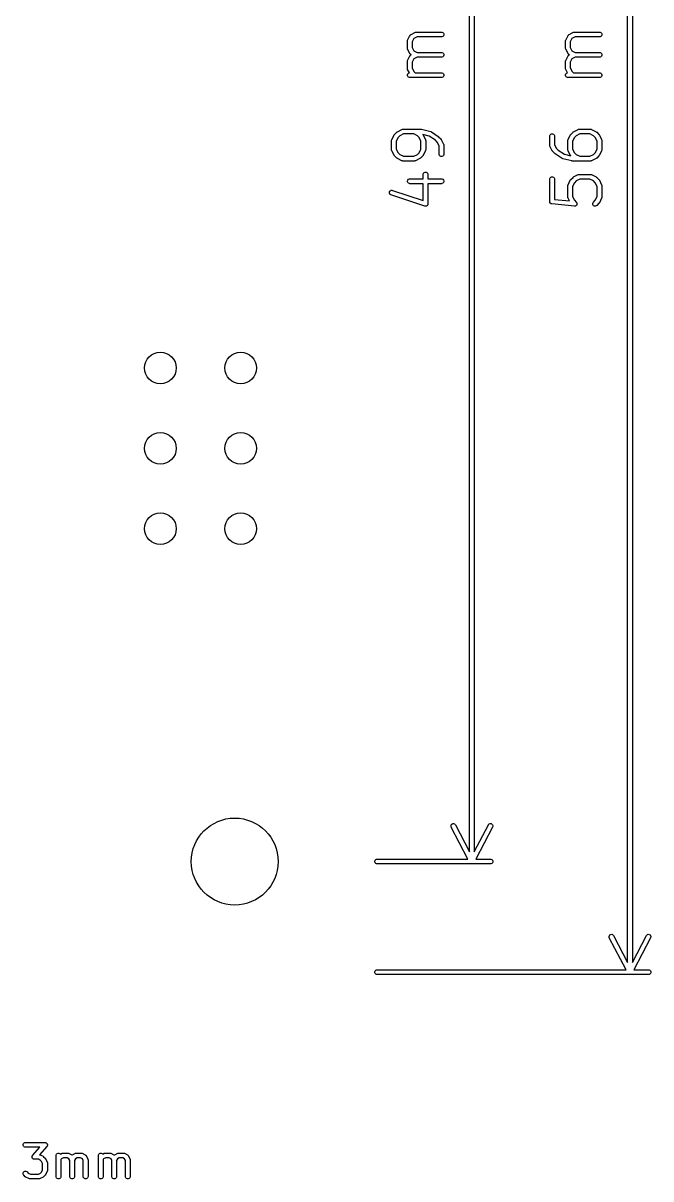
# Model space of a CAD drawing. Header units: inches. Extents: x 1.65 to 4.85, y -4.53 to -1.63.
# Drawn here: x 4.067 to 4.849, y -4.529 to -3.091 of the extents above; entities that cross this region are included whole.
import ezdxf

# ---------------------------------------------------------------- set-up
doc = ezdxf.new("R2010")
doc.units = ezdxf.units.IN
doc.header["$MEASUREMENT"] = 0
doc.layers.add('BLACK', color=250, linetype='CONTINUOUS')

msp = doc.modelspace()

# ---------------------------------------------------------------- linework, layer by layer
at = {"layer": 'BLACK', "linetype": 'CONTINUOUS'}
for p, q in [((4.8199, -4.2596), (4.8199, -2.079)), ((4.8258, -2.079), (4.8258, -4.2596)), ((4.623, -4.1218), (4.623, -2.2168)), ((4.6289, -2.2168), (4.6289, -4.1218)), ((4.546, -3.1117), (4.5488, -3.1061)), ((4.5488, -3.1061), (4.5489, -3.106)), ((4.5489, -3.106), (4.549, -3.1059)), ((4.5489, -3.106), (4.5489, -3.106)), ((4.549, -3.1059), (4.5491, -3.1056)), ((4.5491, -3.1056), (4.5494, -3.1054)), ((4.5494, -3.1054), (4.5497, -3.1051)), ((4.5497, -3.1051), (4.55, -3.1049)), ((4.55, -3.1049), (4.5501, -3.1048)), ((4.55, -3.1049), (4.55, -3.1049)), ((4.5501, -3.1048), (4.5502, -3.1048)), ((4.5502, -3.1048), (4.5558, -3.102)), ((4.5558, -3.102), (4.5563, -3.1018)), ((4.5563, -3.1018), (4.5564, -3.1018)), ((4.5564, -3.1018), (4.5565, -3.1017)), ((4.5565, -3.1017), (4.5571, -3.1017)), ((4.5571, -3.1017), (4.588, -3.1017)), ((4.588, -3.1017), (4.5886, -3.1017)), ((4.5886, -3.1017), (4.5897, -3.1022)), ((4.5897, -3.1022), (4.5905, -3.103)), ((4.5905, -3.1063), (4.5897, -3.1071)), ((4.5905, -3.103), (4.5909, -3.104)), ((4.5909, -3.1052), (4.5905, -3.1063)), ((4.5909, -3.104), (4.5909, -3.1052)), ((4.7429, -3.1117), (4.7457, -3.1061)), ((4.7457, -3.1061), (4.7457, -3.106)), ((4.7457, -3.106), (4.7458, -3.106)), ((4.7458, -3.1059), (4.746, -3.1056)), ((4.7458, -3.106), (4.7458, -3.1059)), ((4.746, -3.1056), (4.7463, -3.1054)), ((4.7463, -3.1054), (4.7465, -3.1051)), ((4.7465, -3.1051), (4.7468, -3.1049)), ((4.7468, -3.1049), (4.7469, -3.1049)), ((4.7469, -3.1049), (4.7469, -3.1048)), ((4.7469, -3.1048), (4.747, -3.1048)), ((4.747, -3.1048), (4.7526, -3.102)), ((4.7526, -3.102), (4.7532, -3.1018)), ((4.7532, -3.1018), (4.7533, -3.1018)), ((4.7533, -3.1018), (4.7534, -3.1017)), ((4.7534, -3.1017), (4.754, -3.1017)), ((4.754, -3.1017), (4.7849, -3.1017)), ((4.7849, -3.1017), (4.7855, -3.1017)), ((4.7855, -3.1017), (4.7865, -3.1022)), ((4.7865, -3.1022), (4.7873, -3.103)), ((4.7873, -3.1063), (4.7865, -3.1071)), ((4.7873, -3.103), (4.7878, -3.104)), ((4.7878, -3.1052), (4.7873, -3.1063)), ((4.7878, -3.104), (4.7878, -3.1052)), ((4.5457, -3.113), (4.5458, -3.1125)), ((4.5457, -3.1215), (4.5457, -3.113)), ((4.5458, -3.1123), (4.546, -3.1117)), ((4.5458, -3.1124), (4.5458, -3.1123)), ((4.5458, -3.1125), (4.5458, -3.1124)), ((4.5537, -3.1096), (4.5516, -3.1137)), ((4.5516, -3.1137), (4.5516, -3.1208)), ((4.5516, -3.1208), (4.5537, -3.1249)), ((4.5578, -3.1076), (4.5537, -3.1096)), ((4.588, -3.1076), (4.5578, -3.1076)), ((4.5886, -3.1075), (4.588, -3.1076)), ((4.5897, -3.1071), (4.5886, -3.1075)), ((4.7426, -3.1125), (4.7427, -3.1124)), ((4.7426, -3.113), (4.7426, -3.1125)), ((4.7426, -3.1215), (4.7426, -3.113)), ((4.7427, -3.1123), (4.7429, -3.1117)), ((4.7427, -3.1124), (4.7427, -3.1123)), ((4.7505, -3.1096), (4.7485, -3.1137)), ((4.7485, -3.1137), (4.7485, -3.1208)), ((4.7485, -3.1208), (4.7505, -3.1249)), ((4.7547, -3.1076), (4.7505, -3.1096)), ((4.7849, -3.1076), (4.7547, -3.1076)), ((4.7855, -3.1075), (4.7849, -3.1076)), ((4.7865, -3.1071), (4.7855, -3.1075)), ((4.5458, -3.1221), (4.5457, -3.1215)), ((4.5458, -3.1222), (4.5458, -3.1221)), ((4.5458, -3.1223), (4.5458, -3.1222)), ((4.546, -3.1228), (4.5458, -3.1223)), ((4.5488, -3.1284), (4.546, -3.1228)), ((4.546, -3.137), (4.5488, -3.1314)), ((4.5489, -3.1285), (4.5488, -3.1284)), ((4.5488, -3.1314), (4.5489, -3.1313)), ((4.5489, -3.1286), (4.5489, -3.1285)), ((4.549, -3.1286), (4.5489, -3.1286)), ((4.5489, -3.1313), (4.549, -3.1312)), ((4.5489, -3.1313), (4.5489, -3.1313)), ((4.5491, -3.1289), (4.549, -3.1286)), ((4.549, -3.1312), (4.5491, -3.1309)), ((4.5494, -3.1292), (4.5491, -3.1289)), ((4.5491, -3.1309), (4.5494, -3.1307)), ((4.5497, -3.1294), (4.5494, -3.1292)), ((4.5494, -3.1307), (4.5497, -3.1304)), ((4.55, -3.1296), (4.5497, -3.1294)), ((4.5497, -3.1304), (4.55, -3.1302)), ((4.55, -3.1297), (4.55, -3.1296)), ((4.5501, -3.1297), (4.55, -3.1297)), ((4.55, -3.1302), (4.55, -3.1302)), ((4.55, -3.1302), (4.5501, -3.1302)), ((4.5502, -3.1298), (4.5501, -3.1297)), ((4.5501, -3.1302), (4.5502, -3.1301)), ((4.5505, -3.1299), (4.5502, -3.1298)), ((4.5502, -3.1301), (4.5505, -3.1299)), ((4.5537, -3.1349), (4.5516, -3.1391)), ((4.5537, -3.1249), (4.5578, -3.127)), ((4.5578, -3.1329), (4.5537, -3.1349)), ((4.5578, -3.127), (4.588, -3.127)), ((4.588, -3.1329), (4.5578, -3.1329)), ((4.588, -3.127), (4.5886, -3.127)), ((4.5886, -3.1328), (4.588, -3.1329)), ((4.5886, -3.127), (4.5897, -3.1275)), ((4.5897, -3.1324), (4.5886, -3.1328)), ((4.5897, -3.1275), (4.5905, -3.1283)), ((4.5905, -3.1316), (4.5897, -3.1324)), ((4.5905, -3.1283), (4.5909, -3.1293)), ((4.5909, -3.1305), (4.5905, -3.1316)), ((4.5909, -3.1293), (4.5909, -3.1305)), ((4.7426, -3.1221), (4.7426, -3.1215)), ((4.7427, -3.1222), (4.7426, -3.1221)), ((4.7427, -3.1223), (4.7427, -3.1222)), ((4.7429, -3.1228), (4.7427, -3.1223)), ((4.7457, -3.1284), (4.7429, -3.1228)), ((4.7429, -3.137), (4.7457, -3.1314)), ((4.7457, -3.1285), (4.7457, -3.1284)), ((4.7458, -3.1286), (4.7457, -3.1285)), ((4.7457, -3.1314), (4.7457, -3.1313)), ((4.7457, -3.1313), (4.7458, -3.1313)), ((4.746, -3.1289), (4.7458, -3.1286)), ((4.7458, -3.1286), (4.7458, -3.1286)), ((4.7458, -3.1312), (4.746, -3.1309)), ((4.7458, -3.1313), (4.7458, -3.1312)), ((4.7463, -3.1292), (4.746, -3.1289)), ((4.746, -3.1309), (4.7463, -3.1307)), ((4.7465, -3.1294), (4.7463, -3.1292)), ((4.7463, -3.1307), (4.7465, -3.1304)), ((4.7468, -3.1296), (4.7465, -3.1294)), ((4.7465, -3.1304), (4.7468, -3.1302)), ((4.7469, -3.1297), (4.7468, -3.1296)), ((4.7468, -3.1302), (4.7469, -3.1302)), ((4.747, -3.1298), (4.7469, -3.1297)), ((4.7469, -3.1297), (4.7469, -3.1297)), ((4.7469, -3.1302), (4.747, -3.1301)), ((4.7469, -3.1302), (4.7469, -3.1302)), ((4.7474, -3.1299), (4.747, -3.1298)), ((4.747, -3.1301), (4.7474, -3.1299)), ((4.7505, -3.1349), (4.7485, -3.1391)), ((4.7505, -3.1249), (4.7547, -3.127)), ((4.7547, -3.1329), (4.7505, -3.1349)), ((4.7547, -3.127), (4.7849, -3.127)), ((4.7849, -3.1329), (4.7547, -3.1329)), ((4.7849, -3.127), (4.7855, -3.127)), ((4.7855, -3.1328), (4.7849, -3.1329)), ((4.7855, -3.127), (4.7865, -3.1275)), ((4.7865, -3.1324), (4.7855, -3.1328)), ((4.7865, -3.1275), (4.7873, -3.1283)), ((4.7873, -3.1316), (4.7865, -3.1324)), ((4.7873, -3.1283), (4.7878, -3.1293)), ((4.7878, -3.1305), (4.7873, -3.1316)), ((4.7878, -3.1293), (4.7878, -3.1305)), ((4.5457, -3.1384), (4.5458, -3.1378)), ((4.5457, -3.1468), (4.5457, -3.1384)), ((4.5458, -3.1474), (4.5457, -3.1468)), ((4.5458, -3.1376), (4.546, -3.137)), ((4.5458, -3.1377), (4.5458, -3.1376)), ((4.5458, -3.1378), (4.5458, -3.1377)), ((4.5458, -3.1475), (4.5458, -3.1474)), ((4.5458, -3.1476), (4.5458, -3.1475)), ((4.546, -3.1481), (4.5458, -3.1476)), ((4.5481, -3.1523), (4.546, -3.1481)), ((4.5516, -3.1391), (4.5516, -3.1461)), ((4.5516, -3.1461), (4.5539, -3.1507)), ((4.7426, -3.1378), (4.7427, -3.1377)), ((4.7426, -3.1384), (4.7426, -3.1378)), ((4.7426, -3.1468), (4.7426, -3.1384)), ((4.7426, -3.1474), (4.7426, -3.1468)), ((4.7427, -3.1475), (4.7426, -3.1474)), ((4.7427, -3.1376), (4.7429, -3.137)), ((4.7427, -3.1377), (4.7427, -3.1376)), ((4.7427, -3.1476), (4.7427, -3.1475)), ((4.7429, -3.1481), (4.7427, -3.1476)), ((4.745, -3.1523), (4.7429, -3.1481)), ((4.7485, -3.1391), (4.7485, -3.1461)), ((4.7485, -3.1461), (4.7508, -3.1507)), ((4.5458, -3.1547), (4.5462, -3.1536)), ((4.5458, -3.1558), (4.5458, -3.1547)), ((4.5462, -3.1569), (4.5458, -3.1558)), ((4.5462, -3.1536), (4.547, -3.1528)), ((4.547, -3.1577), (4.5462, -3.1569)), ((4.547, -3.1528), (4.5481, -3.1523)), ((4.5481, -3.1581), (4.547, -3.1577)), ((4.5481, -3.1523), (4.5481, -3.1523)), ((4.5487, -3.1582), (4.5481, -3.1581)), ((4.588, -3.1582), (4.5487, -3.1582)), ((4.5539, -3.1507), (4.5555, -3.1523)), ((4.5555, -3.1523), (4.588, -3.1523)), ((4.588, -3.1523), (4.5886, -3.1523)), ((4.5886, -3.1581), (4.588, -3.1582)), ((4.5886, -3.1523), (4.5897, -3.1528)), ((4.5897, -3.1577), (4.5886, -3.1581)), ((4.5897, -3.1528), (4.5905, -3.1536)), ((4.5905, -3.1569), (4.5897, -3.1577)), ((4.5905, -3.1536), (4.5909, -3.1547)), ((4.5909, -3.1558), (4.5905, -3.1569)), ((4.5909, -3.1547), (4.5909, -3.1558)), ((4.7426, -3.1547), (4.7431, -3.1536)), ((4.7426, -3.1558), (4.7426, -3.1547)), ((4.7431, -3.1569), (4.7426, -3.1558)), ((4.7431, -3.1536), (4.7439, -3.1528)), ((4.7439, -3.1577), (4.7431, -3.1569)), ((4.7439, -3.1528), (4.7449, -3.1523)), ((4.7449, -3.1581), (4.7439, -3.1577)), ((4.7449, -3.1523), (4.745, -3.1523)), ((4.7455, -3.1582), (4.7449, -3.1581)), ((4.7849, -3.1582), (4.7455, -3.1582)), ((4.7508, -3.1507), (4.7524, -3.1523)), ((4.7524, -3.1523), (4.7849, -3.1523)), ((4.7849, -3.1523), (4.7855, -3.1523)), ((4.7855, -3.1581), (4.7849, -3.1582)), ((4.7855, -3.1523), (4.7865, -3.1528)), ((4.7865, -3.1577), (4.7855, -3.1581)), ((4.7865, -3.1528), (4.7873, -3.1536)), ((4.7873, -3.1569), (4.7865, -3.1577)), ((4.7873, -3.1536), (4.7878, -3.1547)), ((4.7878, -3.1558), (4.7873, -3.1569)), ((4.7878, -3.1547), (4.7878, -3.1558)), ((4.5261, -3.236), (4.5263, -3.2355)), ((4.5263, -3.2355), (4.5292, -3.2298)), ((4.5292, -3.2298), (4.5293, -3.2296)), ((4.5293, -3.2295), (4.5294, -3.2294)), ((4.5293, -3.2296), (4.5293, -3.2295)), ((4.5294, -3.2294), (4.5295, -3.2293)), ((4.5295, -3.2293), (4.5297, -3.2291)), ((4.5295, -3.2293), (4.5295, -3.2293)), ((4.5297, -3.2291), (4.5325, -3.2263)), ((4.5342, -3.2329), (4.5319, -3.2375)), ((4.5325, -3.2263), (4.5327, -3.2261)), ((4.5327, -3.2261), (4.5328, -3.226)), ((4.5328, -3.226), (4.5329, -3.226)), ((4.5329, -3.226), (4.533, -3.2259)), ((4.533, -3.2259), (4.5333, -3.2257)), ((4.533, -3.2259), (4.533, -3.2259)), ((4.5333, -3.2257), (4.5389, -3.2229)), ((4.5364, -3.2308), (4.5342, -3.2329)), ((4.5409, -3.2285), (4.5364, -3.2308)), ((4.5389, -3.2229), (4.5395, -3.2227)), ((4.5395, -3.2227), (4.5396, -3.2227)), ((4.5396, -3.2227), (4.5397, -3.2226)), ((4.5397, -3.2226), (4.5402, -3.2226)), ((4.5402, -3.2226), (4.5627, -3.2226)), ((4.5536, -3.2285), (4.5409, -3.2285)), ((4.5582, -3.2308), (4.5536, -3.2285)), ((4.5603, -3.2329), (4.5582, -3.2308)), ((4.5626, -3.2375), (4.5603, -3.2329)), ((4.5627, -3.2226), (4.5628, -3.2226)), ((4.5628, -3.2226), (4.5629, -3.2226)), ((4.5629, -3.2226), (4.5631, -3.2226)), ((4.5631, -3.2226), (4.5633, -3.2226)), ((4.5633, -3.2226), (4.5633, -3.2227)), ((4.5633, -3.2227), (4.5634, -3.2227)), ((4.5634, -3.2227), (4.5747, -3.2255)), ((4.5728, -3.2311), (4.5648, -3.2291)), ((4.5648, -3.2291), (4.565, -3.2293)), ((4.565, -3.2293), (4.5651, -3.2293)), ((4.5651, -3.2293), (4.5651, -3.2294)), ((4.5651, -3.2294), (4.5652, -3.2295)), ((4.5652, -3.2295), (4.5652, -3.2296)), ((4.5652, -3.2296), (4.5654, -3.2298)), ((4.5654, -3.2298), (4.5682, -3.2355)), ((4.5682, -3.2355), (4.5684, -3.236)), ((4.5805, -3.2363), (4.5728, -3.2311)), ((4.5747, -3.2255), (4.575, -3.2256)), ((4.575, -3.2256), (4.5751, -3.2256)), ((4.5751, -3.2256), (4.5752, -3.2257)), ((4.5752, -3.2257), (4.5752, -3.2257)), ((4.5752, -3.2257), (4.5753, -3.2257)), ((4.5753, -3.2257), (4.5756, -3.2259)), ((4.5756, -3.2259), (4.5841, -3.2315)), ((4.5841, -3.2315), (4.5841, -3.2315)), ((4.5841, -3.2315), (4.5841, -3.2315)), ((4.5841, -3.2315), (4.5843, -3.2317)), ((4.5843, -3.2317), (4.5845, -3.2319)), ((4.5845, -3.2319), (4.5845, -3.2319)), ((4.5845, -3.2319), (4.5845, -3.2319)), ((4.5845, -3.2319), (4.5873, -3.2347)), ((4.5873, -3.2347), (4.5875, -3.2349)), ((4.5875, -3.2349), (4.5876, -3.235)), ((4.5876, -3.235), (4.5876, -3.2351)), ((4.5876, -3.2351), (4.5877, -3.2351)), ((4.5877, -3.2351), (4.5877, -3.2352)), ((4.5877, -3.2352), (4.5879, -3.2355)), ((4.5879, -3.2355), (4.5907, -3.2411)), ((4.7229, -3.2306), (4.7234, -3.2295)), ((4.7229, -3.2312), (4.7229, -3.2306)), ((4.7229, -3.2424), (4.7229, -3.2312)), ((4.7234, -3.2295), (4.7242, -3.2287)), ((4.7242, -3.2287), (4.7253, -3.2283)), ((4.7253, -3.2283), (4.7264, -3.2283)), ((4.7264, -3.2283), (4.7275, -3.2287)), ((4.7275, -3.2287), (4.7283, -3.2295)), ((4.7283, -3.2295), (4.7287, -3.2306)), ((4.7287, -3.2306), (4.7288, -3.2312)), ((4.7288, -3.2312), (4.7288, -3.2417)), ((4.7455, -3.236), (4.7457, -3.2355)), ((4.7457, -3.2355), (4.7485, -3.2298)), ((4.7485, -3.2298), (4.7487, -3.2296)), ((4.7487, -3.2295), (4.7488, -3.2294)), ((4.7487, -3.2296), (4.7487, -3.2295)), ((4.7488, -3.2294), (4.7488, -3.2293)), ((4.7488, -3.2293), (4.7489, -3.2293)), ((4.7489, -3.2293), (4.7491, -3.2291)), ((4.7491, -3.2291), (4.7519, -3.2263)), ((4.7536, -3.2329), (4.7513, -3.2375)), ((4.7519, -3.2263), (4.7521, -3.2261)), ((4.7521, -3.2261), (4.7521, -3.226)), ((4.7521, -3.226), (4.7522, -3.226)), ((4.7522, -3.226), (4.7523, -3.2259)), ((4.7523, -3.2259), (4.7524, -3.2259)), ((4.7524, -3.2259), (4.7526, -3.2257)), ((4.7526, -3.2257), (4.7583, -3.2229)), ((4.7557, -3.2308), (4.7536, -3.2329)), ((4.7603, -3.2285), (4.7557, -3.2308)), ((4.7583, -3.2229), (4.7588, -3.2227)), ((4.7588, -3.2227), (4.7589, -3.2227)), ((4.7589, -3.2227), (4.759, -3.2226)), ((4.759, -3.2226), (4.7596, -3.2226)), ((4.7596, -3.2226), (4.7736, -3.2226)), ((4.7729, -3.2285), (4.7603, -3.2285)), ((4.7775, -3.2308), (4.7729, -3.2285)), ((4.7736, -3.2226), (4.7742, -3.2226)), ((4.7742, -3.2226), (4.7743, -3.2227)), ((4.7743, -3.2227), (4.7744, -3.2227)), ((4.7744, -3.2227), (4.775, -3.2229)), ((4.775, -3.2229), (4.7806, -3.2257)), ((4.7796, -3.2329), (4.7775, -3.2308)), ((4.7819, -3.2375), (4.7796, -3.2329)), ((4.7806, -3.2257), (4.7808, -3.2259)), ((4.7808, -3.2259), (4.7809, -3.2259)), ((4.7809, -3.2259), (4.781, -3.226)), ((4.781, -3.226), (4.7811, -3.226)), ((4.7811, -3.226), (4.7811, -3.2261)), ((4.7811, -3.2261), (4.7814, -3.2263)), ((4.7814, -3.2263), (4.7842, -3.2291)), ((4.7842, -3.2291), (4.7843, -3.2293)), ((4.7843, -3.2293), (4.7844, -3.2293)), ((4.7844, -3.2293), (4.7845, -3.2294)), ((4.7845, -3.2294), (4.7845, -3.2295)), ((4.7845, -3.2295), (4.7846, -3.2296)), ((4.7846, -3.2296), (4.7847, -3.2298)), ((4.7847, -3.2298), (4.7875, -3.2355)), ((4.7875, -3.2355), (4.7877, -3.236)), ((4.526, -3.2368), (4.5261, -3.2362)), ((4.526, -3.248), (4.526, -3.2368)), ((4.5261, -3.2486), (4.526, -3.248)), ((4.5261, -3.2361), (4.5261, -3.236)), ((4.5261, -3.2362), (4.5261, -3.2361)), ((4.5261, -3.2487), (4.5261, -3.2486)), ((4.5261, -3.2488), (4.5261, -3.2487)), ((4.5263, -3.2494), (4.5261, -3.2488)), ((4.5292, -3.255), (4.5263, -3.2494)), ((4.5319, -3.2375), (4.5319, -3.2473)), ((4.5319, -3.2473), (4.5342, -3.2519)), ((4.5603, -3.2519), (4.5626, -3.2473)), ((4.5626, -3.2473), (4.5626, -3.2375)), ((4.5682, -3.2494), (4.5654, -3.255)), ((4.5684, -3.2488), (4.5682, -3.2494)), ((4.5684, -3.236), (4.5684, -3.2361)), ((4.5684, -3.2361), (4.5684, -3.2362)), ((4.5684, -3.2362), (4.5685, -3.2368)), ((4.5685, -3.248), (4.5684, -3.2486)), ((4.5684, -3.2486), (4.5684, -3.2487)), ((4.5684, -3.2487), (4.5684, -3.2488)), ((4.5685, -3.2368), (4.5685, -3.248)), ((4.5828, -3.2385), (4.5805, -3.2363)), ((4.5851, -3.2431), (4.5828, -3.2385)), ((4.5851, -3.2537), (4.5851, -3.2431)), ((4.5907, -3.2411), (4.5909, -3.2416)), ((4.5909, -3.2416), (4.5909, -3.2417)), ((4.5909, -3.2417), (4.5909, -3.2418)), ((4.5909, -3.2418), (4.591, -3.2424)), ((4.591, -3.2424), (4.591, -3.2537)), ((4.7229, -3.243), (4.7229, -3.2424)), ((4.723, -3.2431), (4.7229, -3.243)), ((4.723, -3.2432), (4.723, -3.2431)), ((4.7232, -3.2437), (4.723, -3.2432)), ((4.726, -3.2494), (4.7232, -3.2437)), ((4.7262, -3.2496), (4.726, -3.2494)), ((4.7262, -3.2497), (4.7262, -3.2496)), ((4.7263, -3.2498), (4.7262, -3.2497)), ((4.7264, -3.2499), (4.7263, -3.2498)), ((4.7263, -3.2498), (4.7263, -3.2498)), ((4.7266, -3.2501), (4.7264, -3.2499)), ((4.7294, -3.2529), (4.7266, -3.2501)), ((4.7288, -3.2417), (4.7311, -3.2463)), ((4.7311, -3.2463), (4.7333, -3.2485)), ((4.7333, -3.2485), (4.7411, -3.2537)), ((4.7454, -3.2362), (4.7455, -3.2361)), ((4.7454, -3.2368), (4.7454, -3.2362)), ((4.7454, -3.248), (4.7454, -3.2368)), ((4.7454, -3.2486), (4.7454, -3.248)), ((4.7455, -3.2487), (4.7454, -3.2486)), ((4.7455, -3.2361), (4.7455, -3.236)), ((4.7455, -3.2488), (4.7455, -3.2487)), ((4.7457, -3.2494), (4.7455, -3.2488)), ((4.7485, -3.255), (4.7457, -3.2494)), ((4.7513, -3.2375), (4.7513, -3.2473)), ((4.7513, -3.2473), (4.7536, -3.2519)), ((4.7796, -3.2519), (4.7819, -3.2473)), ((4.7819, -3.2473), (4.7819, -3.2375)), ((4.7875, -3.2494), (4.7847, -3.255)), ((4.7877, -3.2488), (4.7875, -3.2494)), ((4.7877, -3.236), (4.7877, -3.2361)), ((4.7877, -3.2361), (4.7878, -3.2362)), ((4.7878, -3.2486), (4.7877, -3.2487)), ((4.7877, -3.2487), (4.7877, -3.2488)), ((4.7878, -3.2362), (4.7878, -3.2368)), ((4.7878, -3.2368), (4.7878, -3.248)), ((4.7878, -3.248), (4.7878, -3.2486)), ((4.5293, -3.2552), (4.5292, -3.255)), ((4.5293, -3.2553), (4.5293, -3.2552)), ((4.5294, -3.2554), (4.5293, -3.2553)), ((4.5295, -3.2555), (4.5294, -3.2554)), ((4.5297, -3.2557), (4.5295, -3.2555)), ((4.5295, -3.2555), (4.5295, -3.2555)), ((4.5325, -3.2586), (4.5297, -3.2557)), ((4.5327, -3.2587), (4.5325, -3.2586)), ((4.5328, -3.2588), (4.5327, -3.2587)), ((4.5329, -3.2589), (4.5328, -3.2588)), ((4.533, -3.2589), (4.5329, -3.2589)), ((4.533, -3.259), (4.533, -3.2589)), ((4.5333, -3.2591), (4.533, -3.259)), ((4.5389, -3.2619), (4.5333, -3.2591)), ((4.5342, -3.2519), (4.5364, -3.254)), ((4.5364, -3.254), (4.5409, -3.2563)), ((4.5395, -3.2621), (4.5389, -3.2619)), ((4.5396, -3.2621), (4.5395, -3.2621)), ((4.5397, -3.2622), (4.5396, -3.2621)), ((4.5402, -3.2622), (4.5397, -3.2622)), ((4.5543, -3.2622), (4.5402, -3.2622)), ((4.5409, -3.2563), (4.5536, -3.2563)), ((4.5536, -3.2563), (4.5582, -3.254)), ((4.5549, -3.2622), (4.5543, -3.2622)), ((4.555, -3.2621), (4.5549, -3.2622)), ((4.5551, -3.2621), (4.555, -3.2621)), ((4.5556, -3.2619), (4.5551, -3.2621)), ((4.5612, -3.2591), (4.5556, -3.2619)), ((4.5582, -3.254), (4.5603, -3.2519)), ((4.5615, -3.259), (4.5612, -3.2591)), ((4.5616, -3.2589), (4.5615, -3.259)), ((4.5617, -3.2588), (4.5616, -3.2589)), ((4.5616, -3.2589), (4.5616, -3.2589)), ((4.5618, -3.2587), (4.5617, -3.2588)), ((4.562, -3.2586), (4.5618, -3.2587)), ((4.5648, -3.2557), (4.562, -3.2586)), ((4.565, -3.2555), (4.5648, -3.2557)), ((4.5651, -3.2555), (4.565, -3.2555)), ((4.5652, -3.2553), (4.5651, -3.2554)), ((4.5651, -3.2554), (4.5651, -3.2555)), ((4.5654, -3.255), (4.5652, -3.2552)), ((4.5652, -3.2552), (4.5652, -3.2553)), ((4.5851, -3.2542), (4.5851, -3.2537)), ((4.5856, -3.2553), (4.5851, -3.2542)), ((4.5864, -3.2561), (4.5856, -3.2553)), ((4.5875, -3.2566), (4.5864, -3.2561)), ((4.5886, -3.2566), (4.5875, -3.2566)), ((4.5897, -3.2561), (4.5886, -3.2566)), ((4.5905, -3.2553), (4.5897, -3.2561)), ((4.5909, -3.2542), (4.5905, -3.2553)), ((4.591, -3.2537), (4.5909, -3.2542)), ((4.7296, -3.2531), (4.7294, -3.2529)), ((4.7294, -3.2529), (4.7294, -3.2529)), ((4.7294, -3.2529), (4.7294, -3.2529)), ((4.7298, -3.2533), (4.7296, -3.2531)), ((4.7383, -3.2589), (4.7298, -3.2533)), ((4.7298, -3.2533), (4.7298, -3.2533)), ((4.7298, -3.2533), (4.7298, -3.2533)), ((4.7386, -3.2591), (4.7383, -3.2589)), ((4.7387, -3.2592), (4.7386, -3.2591)), ((4.7386, -3.2591), (4.7386, -3.2591)), ((4.7388, -3.2592), (4.7387, -3.2592)), ((4.7392, -3.2593), (4.7388, -3.2592)), ((4.7388, -3.2592), (4.7388, -3.2592)), ((4.7504, -3.2621), (4.7392, -3.2593)), ((4.7411, -3.2537), (4.749, -3.2557)), ((4.7487, -3.2552), (4.7485, -3.255)), ((4.7487, -3.2553), (4.7487, -3.2552)), ((4.7488, -3.2554), (4.7487, -3.2553)), ((4.7488, -3.2555), (4.7488, -3.2554)), ((4.7489, -3.2555), (4.7488, -3.2555)), ((4.749, -3.2557), (4.7489, -3.2555)), ((4.7505, -3.2622), (4.7504, -3.2621)), ((4.7506, -3.2622), (4.7505, -3.2622)), ((4.7508, -3.2622), (4.7506, -3.2622)), ((4.751, -3.2622), (4.7508, -3.2622)), ((4.7511, -3.2622), (4.751, -3.2622)), ((4.751, -3.2622), (4.751, -3.2622)), ((4.7736, -3.2622), (4.7511, -3.2622)), ((4.7536, -3.2519), (4.7557, -3.254)), ((4.7557, -3.254), (4.7603, -3.2563)), ((4.7603, -3.2563), (4.7729, -3.2563)), ((4.7729, -3.2563), (4.7775, -3.254)), ((4.7742, -3.2622), (4.7736, -3.2622)), ((4.7743, -3.2621), (4.7742, -3.2622)), ((4.7744, -3.2621), (4.7743, -3.2621)), ((4.775, -3.2619), (4.7744, -3.2621)), ((4.7806, -3.2591), (4.775, -3.2619)), ((4.7775, -3.254), (4.7796, -3.2519)), ((4.7808, -3.259), (4.7806, -3.2591)), ((4.7809, -3.2589), (4.7808, -3.259)), ((4.781, -3.2589), (4.7809, -3.2589)), ((4.7811, -3.2588), (4.781, -3.2589)), ((4.7814, -3.2586), (4.7811, -3.2587)), ((4.7811, -3.2587), (4.7811, -3.2588)), ((4.7842, -3.2557), (4.7814, -3.2586)), ((4.7843, -3.2555), (4.7842, -3.2557)), ((4.7844, -3.2555), (4.7843, -3.2555)), ((4.7845, -3.2554), (4.7844, -3.2555)), ((4.7846, -3.2552), (4.7845, -3.2553)), ((4.7845, -3.2553), (4.7845, -3.2554)), ((4.7847, -3.255), (4.7846, -3.2552)), ((4.5654, -3.279), (4.5655, -3.2784)), ((4.5654, -3.2844), (4.5654, -3.279)), ((4.5655, -3.2784), (4.5659, -3.2773)), ((4.5659, -3.2773), (4.5667, -3.2765)), ((4.5667, -3.2765), (4.5678, -3.2761)), ((4.5678, -3.2761), (4.5689, -3.2761)), ((4.5689, -3.2761), (4.57, -3.2765)), ((4.57, -3.2765), (4.5708, -3.2773)), ((4.5708, -3.2773), (4.5712, -3.2784)), ((4.5712, -3.2784), (4.5713, -3.279)), ((4.5713, -3.279), (4.5713, -3.2844)), ((4.7583, -3.2791), (4.7588, -3.2789)), ((4.7588, -3.2789), (4.7589, -3.2789)), ((4.7589, -3.2789), (4.759, -3.2789)), ((4.759, -3.2789), (4.7596, -3.2788)), ((4.7596, -3.2788), (4.7736, -3.2788)), ((4.7736, -3.2788), (4.7742, -3.2789)), ((4.7742, -3.2789), (4.7743, -3.2789)), ((4.7743, -3.2789), (4.7744, -3.2789)), ((4.7744, -3.2789), (4.775, -3.2791)), ((4.5458, -3.2868), (4.5462, -3.2858)), ((4.5458, -3.288), (4.5458, -3.2868)), ((4.5462, -3.289), (4.5458, -3.288)), ((4.5462, -3.2858), (4.547, -3.2849)), ((4.547, -3.2899), (4.5462, -3.289)), ((4.547, -3.2849), (4.5481, -3.2845)), ((4.5481, -3.2903), (4.547, -3.2899)), ((4.5481, -3.2845), (4.5487, -3.2844)), ((4.5487, -3.2904), (4.5481, -3.2903)), ((4.5487, -3.2844), (4.5654, -3.2844)), ((4.5654, -3.2904), (4.5487, -3.2904)), ((4.5654, -3.3114), (4.5654, -3.2904)), ((4.5713, -3.2844), (4.588, -3.2844)), ((4.588, -3.2904), (4.5713, -3.2904)), ((4.5713, -3.2904), (4.5713, -3.3155)), ((4.588, -3.2844), (4.5886, -3.2845)), ((4.5886, -3.2903), (4.588, -3.2904)), ((4.5886, -3.2845), (4.5897, -3.2849)), ((4.5897, -3.2899), (4.5886, -3.2903)), ((4.5897, -3.2849), (4.5905, -3.2858)), ((4.5905, -3.289), (4.5897, -3.2899)), ((4.5905, -3.2858), (4.5909, -3.2868)), ((4.5909, -3.288), (4.5905, -3.289)), ((4.5909, -3.2868), (4.5909, -3.288)), ((4.7229, -3.284), (4.7234, -3.2829)), ((4.7229, -3.2846), (4.7229, -3.284)), ((4.7229, -3.3127), (4.7229, -3.2846)), ((4.7234, -3.2829), (4.7242, -3.2821)), ((4.7242, -3.2821), (4.7253, -3.2817)), ((4.7253, -3.2817), (4.7264, -3.2817)), ((4.7264, -3.2817), (4.7275, -3.2821)), ((4.7275, -3.2821), (4.7283, -3.2829)), ((4.7283, -3.2829), (4.7287, -3.284)), ((4.7287, -3.284), (4.7288, -3.2846)), ((4.7288, -3.2846), (4.7288, -3.31)), ((4.7454, -3.293), (4.7454, -3.2924)), ((4.7454, -3.2924), (4.7455, -3.2924)), ((4.7454, -3.3071), (4.7454, -3.293)), ((4.7455, -3.2922), (4.7457, -3.2917)), ((4.7455, -3.2924), (4.7455, -3.2922)), ((4.7457, -3.2917), (4.7485, -3.2861)), ((4.7485, -3.2861), (4.7487, -3.2858)), ((4.7487, -3.2858), (4.7488, -3.2857)), ((4.7487, -3.2858), (4.7487, -3.2858)), ((4.7488, -3.2856), (4.7489, -3.2855)), ((4.7488, -3.2857), (4.7488, -3.2856)), ((4.7489, -3.2855), (4.7491, -3.2853)), ((4.7491, -3.2853), (4.7519, -3.2825)), ((4.7536, -3.2892), (4.7513, -3.2937)), ((4.7519, -3.2825), (4.7521, -3.2823)), ((4.7521, -3.2823), (4.7522, -3.2822)), ((4.7521, -3.2823), (4.7521, -3.2823)), ((4.7522, -3.2822), (4.7523, -3.2821)), ((4.7523, -3.2821), (4.7524, -3.2821)), ((4.7524, -3.2821), (4.7526, -3.2819)), ((4.7526, -3.2819), (4.7583, -3.2791)), ((4.7557, -3.287), (4.7536, -3.2892)), ((4.7603, -3.2847), (4.7557, -3.287)), ((4.7729, -3.2847), (4.7603, -3.2847)), ((4.7775, -3.287), (4.7729, -3.2847)), ((4.775, -3.2791), (4.7806, -3.2819)), ((4.7796, -3.2892), (4.7775, -3.287)), ((4.7819, -3.2937), (4.7796, -3.2892)), ((4.7806, -3.2819), (4.7808, -3.2821)), ((4.7808, -3.2821), (4.7809, -3.2821)), ((4.7809, -3.2821), (4.781, -3.2822)), ((4.781, -3.2822), (4.7811, -3.2823)), ((4.7811, -3.2823), (4.7811, -3.2823)), ((4.7811, -3.2823), (4.7814, -3.2825)), ((4.7814, -3.2825), (4.7842, -3.2853)), ((4.7842, -3.2853), (4.7843, -3.2855)), ((4.7843, -3.2855), (4.7844, -3.2856)), ((4.7844, -3.2856), (4.7845, -3.2857)), ((4.7845, -3.2857), (4.7845, -3.2858)), ((4.7845, -3.2858), (4.7846, -3.2858)), ((4.7846, -3.2858), (4.7847, -3.2861)), ((4.7847, -3.2861), (4.7875, -3.2917)), ((4.7875, -3.2917), (4.7877, -3.2922)), ((4.7877, -3.2922), (4.7877, -3.2924)), ((4.7877, -3.2924), (4.7878, -3.2924)), ((4.7878, -3.2924), (4.7878, -3.293)), ((4.7878, -3.293), (4.7878, -3.3071)), ((4.5232, -3.3011), (4.5236, -3.3)), ((4.5233, -3.3022), (4.5232, -3.3011)), ((4.5238, -3.3033), (4.5233, -3.3022)), ((4.5236, -3.3), (4.5244, -3.2991)), ((4.5247, -3.304), (4.5238, -3.3033)), ((4.5244, -3.2991), (4.5254, -3.2986)), ((4.5252, -3.3043), (4.5247, -3.304)), ((4.5674, -3.3183), (4.5252, -3.3043)), ((4.5254, -3.2986), (4.5265, -3.2985)), ((4.5265, -3.2985), (4.5271, -3.2987)), ((4.5271, -3.2987), (4.5654, -3.3114)), ((4.7454, -3.3077), (4.7454, -3.3071)), ((4.7455, -3.3078), (4.7454, -3.3077)), ((4.7455, -3.3079), (4.7455, -3.3078)), ((4.7513, -3.2937), (4.7513, -3.3064)), ((4.7513, -3.3064), (4.7536, -3.311)), ((4.7796, -3.311), (4.7819, -3.3064)), ((4.7819, -3.3064), (4.7819, -3.2937)), ((4.7878, -3.3077), (4.7877, -3.3078)), ((4.7877, -3.3078), (4.7877, -3.3079)), ((4.7878, -3.3071), (4.7878, -3.3077)), ((4.5677, -3.3184), (4.5674, -3.3183)), ((4.5678, -3.3184), (4.5677, -3.3184)), ((4.568, -3.3185), (4.5678, -3.3184)), ((4.5678, -3.3184), (4.5678, -3.3184)), ((4.5685, -3.3184), (4.568, -3.3185)), ((4.5689, -3.3184), (4.5685, -3.3184)), ((4.569, -3.3184), (4.5689, -3.3184)), ((4.5691, -3.3184), (4.569, -3.3184)), ((4.5696, -3.3182), (4.5691, -3.3184)), ((4.57, -3.318), (4.5696, -3.3182)), ((4.5701, -3.3179), (4.57, -3.318)), ((4.5702, -3.3179), (4.5701, -3.3179)), ((4.5705, -3.3175), (4.5702, -3.3179)), ((4.5708, -3.3172), (4.5705, -3.3175)), ((4.5709, -3.317), (4.5708, -3.3171)), ((4.5708, -3.3171), (4.5708, -3.3172)), ((4.5711, -3.3165), (4.5709, -3.317)), ((4.5712, -3.3161), (4.5711, -3.3165)), ((4.5713, -3.3159), (4.5712, -3.3161)), ((4.5713, -3.3155), (4.5713, -3.3158)), ((4.5713, -3.3158), (4.5713, -3.3159)), ((4.5713, -3.3159), (4.5713, -3.3159)), ((4.7229, -3.3129), (4.7229, -3.3127)), ((4.7229, -3.313), (4.7229, -3.3129)), ((4.7229, -3.3131), (4.7229, -3.313)), ((4.7229, -3.3133), (4.7229, -3.3131)), ((4.7231, -3.3137), (4.7229, -3.3133)), ((4.7232, -3.3141), (4.7231, -3.3137)), ((4.7233, -3.3142), (4.7232, -3.3141)), ((4.7234, -3.3144), (4.7233, -3.3142)), ((4.7237, -3.3147), (4.7234, -3.3144)), ((4.724, -3.315), (4.7237, -3.3147)), ((4.7241, -3.3151), (4.724, -3.315)), ((4.7242, -3.3152), (4.7241, -3.3151)), ((4.7246, -3.3153), (4.7242, -3.3152)), ((4.725, -3.3155), (4.7246, -3.3153)), ((4.7252, -3.3156), (4.725, -3.3155)), ((4.7253, -3.3156), (4.7252, -3.3156)), ((4.7255, -3.3156), (4.7253, -3.3156)), ((4.7253, -3.3156), (4.7253, -3.3156)), ((4.7537, -3.3185), (4.7255, -3.3156)), ((4.7288, -3.31), (4.7474, -3.3119)), ((4.7457, -3.3084), (4.7455, -3.3079)), ((4.7474, -3.3119), (4.7457, -3.3084)), ((4.7536, -3.311), (4.756, -3.3134)), ((4.7542, -3.3185), (4.7537, -3.3185)), ((4.7544, -3.3184), (4.7542, -3.3185)), ((4.7545, -3.3184), (4.7544, -3.3184)), ((4.7549, -3.3183), (4.7545, -3.3184)), ((4.7553, -3.3181), (4.7549, -3.3183)), ((4.7555, -3.318), (4.7553, -3.3181)), ((4.7556, -3.318), (4.7555, -3.318)), ((4.7559, -3.3177), (4.7556, -3.318)), ((4.7562, -3.3174), (4.7559, -3.3177)), ((4.756, -3.3134), (4.7564, -3.3139)), ((4.7563, -3.3173), (4.7562, -3.3174)), ((4.7564, -3.3172), (4.7563, -3.3173)), ((4.7564, -3.3139), (4.7565, -3.314)), ((4.7566, -3.3168), (4.7564, -3.3172)), ((4.7565, -3.314), (4.7566, -3.3141)), ((4.7566, -3.3141), (4.7567, -3.3145)), ((4.7568, -3.3164), (4.7566, -3.3168)), ((4.7567, -3.3145), (4.7568, -3.3149)), ((4.7568, -3.3149), (4.7568, -3.3151)), ((4.7568, -3.3151), (4.7569, -3.3152)), ((4.7569, -3.3152), (4.7568, -3.3157)), ((4.7568, -3.3157), (4.7568, -3.3161)), ((4.7568, -3.3161), (4.7568, -3.3162)), ((4.7568, -3.3162), (4.7568, -3.3164)), ((4.7764, -3.3149), (4.7768, -3.3139)), ((4.7764, -3.3161), (4.7764, -3.3149)), ((4.7768, -3.3172), (4.7764, -3.3161)), ((4.7768, -3.3139), (4.7772, -3.3134)), ((4.7776, -3.318), (4.7768, -3.3172)), ((4.7772, -3.3134), (4.7796, -3.311)), ((4.7787, -3.3184), (4.7776, -3.318)), ((4.7798, -3.3184), (4.7787, -3.3184)), ((4.7809, -3.318), (4.7798, -3.3184)), ((4.7814, -3.3176), (4.7809, -3.318)), ((4.7842, -3.3148), (4.7814, -3.3176)), ((4.7843, -3.3146), (4.7842, -3.3148)), ((4.7844, -3.3145), (4.7843, -3.3146)), ((4.7845, -3.3144), (4.7844, -3.3145)), ((4.7846, -3.3143), (4.7845, -3.3144)), ((4.7845, -3.3144), (4.7845, -3.3144)), ((4.7847, -3.314), (4.7846, -3.3143)), ((4.7875, -3.3084), (4.7847, -3.314)), ((4.7877, -3.3079), (4.7875, -3.3084)), ((4.6, -4.0892), (4.6003, -4.0881)), ((4.6001, -4.0903), (4.6, -4.0892)), ((4.6003, -4.0909), (4.6001, -4.0903)), ((4.6003, -4.0881), (4.601, -4.0872)), ((4.6211, -4.1309), (4.6003, -4.0909)), ((4.601, -4.0872), (4.6021, -4.0867)), ((4.6021, -4.0867), (4.6032, -4.0866)), ((4.6032, -4.0866), (4.6043, -4.0869)), ((4.6043, -4.0869), (4.6052, -4.0877)), ((4.6052, -4.0877), (4.6055, -4.0881)), ((4.6055, -4.0881), (4.623, -4.1218)), ((4.6289, -4.1218), (4.6465, -4.0881)), ((4.6517, -4.0909), (4.6309, -4.1309)), ((4.6465, -4.0881), (4.6468, -4.0877)), ((4.6468, -4.0877), (4.6477, -4.0869)), ((4.6477, -4.0869), (4.6488, -4.0866)), ((4.6488, -4.0866), (4.6499, -4.0867)), ((4.6499, -4.0867), (4.6509, -4.0872)), ((4.6509, -4.0872), (4.6517, -4.0881)), ((4.6517, -4.0881), (4.652, -4.0892)), ((4.6519, -4.0903), (4.6517, -4.0909)), ((4.652, -4.0892), (4.6519, -4.0903)), ((4.505, -4.1333), (4.5054, -4.1322)), ((4.505, -4.1344), (4.505, -4.1333)), ((4.5054, -4.1355), (4.505, -4.1344)), ((4.5054, -4.1322), (4.5062, -4.1314)), ((4.5062, -4.1363), (4.5054, -4.1355)), ((4.5062, -4.1314), (4.5073, -4.131)), ((4.5073, -4.1368), (4.5062, -4.1363)), ((4.5073, -4.131), (4.5079, -4.1309)), ((4.5079, -4.1368), (4.5073, -4.1368)), ((4.5079, -4.1309), (4.6211, -4.1309)), ((4.6491, -4.1368), (4.5079, -4.1368)), ((4.6309, -4.1309), (4.6491, -4.1309)), ((4.6491, -4.1309), (4.6496, -4.131)), ((4.6496, -4.1368), (4.6491, -4.1368)), ((4.6496, -4.131), (4.6507, -4.1314)), ((4.6507, -4.1363), (4.6496, -4.1368)), ((4.6507, -4.1314), (4.6515, -4.1322)), ((4.6515, -4.1355), (4.6507, -4.1363)), ((4.6515, -4.1322), (4.652, -4.1333)), ((4.652, -4.1344), (4.6515, -4.1355)), ((4.652, -4.1333), (4.652, -4.1344)), ((4.7968, -4.227), (4.7972, -4.2259)), ((4.7969, -4.2281), (4.7968, -4.227)), ((4.7971, -4.2287), (4.7969, -4.2281)), ((4.7972, -4.2259), (4.7979, -4.225)), ((4.7979, -4.225), (4.7989, -4.2245)), ((4.7989, -4.2245), (4.8001, -4.2244)), ((4.8001, -4.2244), (4.8012, -4.2247)), ((4.8012, -4.2247), (4.802, -4.2255)), ((4.802, -4.2255), (4.8024, -4.2259)), ((4.8024, -4.2259), (4.8199, -4.2596)), ((4.8258, -4.2596), (4.8433, -4.2259)), ((4.8433, -4.2259), (4.8436, -4.2255)), ((4.8436, -4.2255), (4.8445, -4.2247)), ((4.8445, -4.2247), (4.8456, -4.2244)), ((4.8456, -4.2244), (4.8467, -4.2245)), ((4.8467, -4.2245), (4.8478, -4.225)), ((4.8478, -4.225), (4.8485, -4.2259)), ((4.8485, -4.2259), (4.8489, -4.227)), ((4.8488, -4.2281), (4.8485, -4.2287)), ((4.8489, -4.227), (4.8488, -4.2281)), ((4.818, -4.2687), (4.7971, -4.2287)), ((4.8485, -4.2287), (4.8277, -4.2687)), ((4.505, -4.2711), (4.5054, -4.27)), ((4.505, -4.2722), (4.505, -4.2711)), ((4.5054, -4.27), (4.5062, -4.2692)), ((4.5062, -4.2692), (4.5073, -4.2688)), ((4.5073, -4.2688), (4.5079, -4.2687)), ((4.5079, -4.2687), (4.818, -4.2687)), ((4.8277, -4.2687), (4.8459, -4.2687)), ((4.8459, -4.2687), (4.8465, -4.2688)), ((4.8465, -4.2688), (4.8476, -4.2692)), ((4.8476, -4.2692), (4.8484, -4.27)), ((4.8484, -4.27), (4.8488, -4.2711)), ((4.8488, -4.2711), (4.8488, -4.2722)), ((4.5054, -4.2733), (4.505, -4.2722)), ((4.5062, -4.2741), (4.5054, -4.2733)), ((4.5073, -4.2745), (4.5062, -4.2741)), ((4.5079, -4.2746), (4.5073, -4.2745)), ((4.8459, -4.2746), (4.5079, -4.2746)), ((4.8465, -4.2745), (4.8459, -4.2746)), ((4.8476, -4.2741), (4.8465, -4.2745)), ((4.8484, -4.2733), (4.8476, -4.2741)), ((4.8488, -4.2722), (4.8484, -4.2733)), ((4.0672, -4.4858), (4.0677, -4.4848)), ((4.0672, -4.487), (4.0672, -4.4858)), ((4.0677, -4.4881), (4.0672, -4.487)), ((4.0677, -4.4848), (4.0685, -4.484)), ((4.0685, -4.484), (4.0695, -4.4835)), ((4.0695, -4.4835), (4.0701, -4.4835)), ((4.0701, -4.4835), (4.0945, -4.4835)), ((4.0945, -4.4835), (4.0948, -4.4835)), ((4.0948, -4.4835), (4.0949, -4.4835)), ((4.0949, -4.4835), (4.0949, -4.4835)), ((4.0949, -4.4835), (4.0951, -4.4835)), ((4.0951, -4.4835), (4.0955, -4.4837)), ((4.0955, -4.4837), (4.096, -4.4839)), ((4.096, -4.4839), (4.096, -4.4839)), ((4.096, -4.4839), (4.0961, -4.484)), ((4.0961, -4.484), (4.0965, -4.4843)), ((4.0965, -4.4843), (4.0968, -4.4846)), ((4.0968, -4.4846), (4.0969, -4.4847)), ((4.0969, -4.4847), (4.0969, -4.4848)), ((4.0969, -4.4848), (4.0971, -4.4852)), ((4.0971, -4.4852), (4.0973, -4.4856)), ((4.0974, -4.487), (4.0972, -4.4874)), ((4.0973, -4.4856), (4.0973, -4.4857)), ((4.0973, -4.4857), (4.0974, -4.4858)), ((4.0974, -4.4858), (4.0974, -4.4863)), ((4.0974, -4.4863), (4.0974, -4.4868)), ((4.0974, -4.4868), (4.0974, -4.4869)), ((4.0974, -4.4869), (4.0974, -4.487)), ((4.0685, -4.4889), (4.0677, -4.4881)), ((4.0695, -4.4893), (4.0685, -4.4889)), ((4.0701, -4.4894), (4.0695, -4.4893)), ((4.088, -4.4894), (4.0701, -4.4894)), ((4.0784, -4.501), (4.0785, -4.5009)), ((4.0785, -4.5015), (4.0784, -4.501)), ((4.0785, -4.5008), (4.0787, -4.5004)), ((4.0785, -4.5009), (4.0785, -4.5008)), ((4.0785, -4.502), (4.0785, -4.5015)), ((4.0787, -4.5004), (4.0788, -4.4999)), ((4.0788, -4.4999), (4.0789, -4.4998)), ((4.0789, -4.4998), (4.079, -4.4997)), ((4.0789, -4.4998), (4.0789, -4.4998)), ((4.079, -4.4997), (4.0791, -4.4995)), ((4.0791, -4.4995), (4.088, -4.4894)), ((4.0967, -4.4884), (4.0878, -4.4986)), ((4.0878, -4.4986), (4.0883, -4.4988)), ((4.0883, -4.4988), (4.0921, -4.5006)), ((4.0921, -4.5006), (4.0923, -4.5008)), ((4.0923, -4.5008), (4.0924, -4.5008)), ((4.0924, -4.5008), (4.0925, -4.5009)), ((4.0925, -4.5009), (4.0925, -4.501)), ((4.0925, -4.501), (4.0926, -4.501)), ((4.0926, -4.501), (4.0928, -4.5012)), ((4.0928, -4.5012), (4.0947, -4.5031)), ((4.0969, -4.4881), (4.0967, -4.4884)), ((4.097, -4.488), (4.0969, -4.4881)), ((4.0969, -4.4881), (4.0969, -4.4881)), ((4.0972, -4.4874), (4.097, -4.4879)), ((4.097, -4.4879), (4.097, -4.488)), ((4.1084, -4.4995), (4.1085, -4.499)), ((4.1084, -4.5258), (4.1084, -4.4995)), ((4.1085, -4.499), (4.1089, -4.4979)), ((4.1089, -4.4979), (4.1097, -4.4971)), ((4.1097, -4.4971), (4.1108, -4.4966)), ((4.1108, -4.4966), (4.1119, -4.4966)), ((4.1119, -4.4966), (4.113, -4.4971)), ((4.113, -4.4971), (4.1138, -4.4978)), ((4.1138, -4.4978), (4.1157, -4.4969)), ((4.1157, -4.4969), (4.1162, -4.4967)), ((4.1162, -4.4967), (4.1163, -4.4967)), ((4.1163, -4.4967), (4.1164, -4.4966)), ((4.1164, -4.4966), (4.117, -4.4966)), ((4.117, -4.4966), (4.1226, -4.4966)), ((4.1226, -4.4966), (4.1232, -4.4966)), ((4.1232, -4.4966), (4.1233, -4.4967)), ((4.1233, -4.4967), (4.1234, -4.4967)), ((4.1234, -4.4967), (4.1239, -4.4969)), ((4.1239, -4.4969), (4.1277, -4.4988)), ((4.1277, -4.4988), (4.1278, -4.4988)), ((4.1278, -4.4988), (4.1278, -4.4988)), ((4.1278, -4.4988), (4.1279, -4.4989)), ((4.1279, -4.4989), (4.1282, -4.4991)), ((4.1282, -4.4991), (4.1282, -4.4991)), ((4.1282, -4.4991), (4.1283, -4.4991)), ((4.1283, -4.4991), (4.1286, -4.4989)), ((4.1286, -4.4989), (4.1286, -4.4988)), ((4.1286, -4.4988), (4.1287, -4.4988)), ((4.1287, -4.4988), (4.1288, -4.4988)), ((4.1288, -4.4988), (4.1325, -4.4969)), ((4.1325, -4.4969), (4.1331, -4.4967)), ((4.1331, -4.4967), (4.1332, -4.4967)), ((4.1332, -4.4967), (4.1333, -4.4966)), ((4.1333, -4.4966), (4.1339, -4.4966)), ((4.1339, -4.4966), (4.1395, -4.4966)), ((4.1395, -4.4966), (4.1401, -4.4966)), ((4.1401, -4.4966), (4.1402, -4.4967)), ((4.1402, -4.4967), (4.1403, -4.4967)), ((4.1403, -4.4967), (4.1408, -4.4969)), ((4.1408, -4.4969), (4.1446, -4.4988)), ((4.1446, -4.4988), (4.1446, -4.4988)), ((4.1446, -4.4988), (4.1447, -4.4988)), ((4.1447, -4.4988), (4.1448, -4.4989)), ((4.1448, -4.4989), (4.145, -4.4991)), ((4.145, -4.4991), (4.1453, -4.4994)), ((4.1453, -4.4994), (4.1456, -4.4996)), ((4.1456, -4.4996), (4.1457, -4.4999)), ((4.1457, -4.4999), (4.1458, -4.4999)), ((4.1458, -4.4999), (4.1458, -4.5)), ((4.1458, -4.5), (4.1459, -4.5001)), ((4.1459, -4.5001), (4.1477, -4.5038)), ((4.1609, -4.4995), (4.161, -4.499)), ((4.1609, -4.5258), (4.1609, -4.4995)), ((4.161, -4.499), (4.1614, -4.4979)), ((4.1614, -4.4979), (4.1622, -4.4971)), ((4.1622, -4.4971), (4.1633, -4.4966)), ((4.1633, -4.4966), (4.1644, -4.4966)), ((4.1644, -4.4966), (4.1655, -4.4971)), ((4.1655, -4.4971), (4.1663, -4.4978)), ((4.1663, -4.4978), (4.1682, -4.4969)), ((4.1682, -4.4969), (4.1687, -4.4967)), ((4.1687, -4.4967), (4.1688, -4.4967)), ((4.1688, -4.4967), (4.1689, -4.4966)), ((4.1689, -4.4966), (4.1695, -4.4966)), ((4.1695, -4.4966), (4.1751, -4.4966)), ((4.1751, -4.4966), (4.1757, -4.4966)), ((4.1757, -4.4966), (4.1758, -4.4967)), ((4.1758, -4.4967), (4.1759, -4.4967)), ((4.1759, -4.4967), (4.1764, -4.4969)), ((4.1764, -4.4969), (4.1802, -4.4988)), ((4.1802, -4.4988), (4.1803, -4.4988)), ((4.1803, -4.4988), (4.1803, -4.4988)), ((4.1803, -4.4988), (4.1804, -4.4989)), ((4.1804, -4.4989), (4.1807, -4.4991)), ((4.1807, -4.4991), (4.1807, -4.4991)), ((4.1807, -4.4991), (4.1808, -4.4991)), ((4.1808, -4.4991), (4.1811, -4.4989)), ((4.1811, -4.4989), (4.1811, -4.4988)), ((4.1811, -4.4988), (4.1812, -4.4988)), ((4.1812, -4.4988), (4.1813, -4.4988)), ((4.1813, -4.4988), (4.185, -4.4969)), ((4.185, -4.4969), (4.1856, -4.4967)), ((4.1856, -4.4967), (4.1857, -4.4967)), ((4.1857, -4.4967), (4.1858, -4.4966)), ((4.1858, -4.4966), (4.1864, -4.4966)), ((4.1864, -4.4966), (4.192, -4.4966)), ((4.192, -4.4966), (4.1926, -4.4966)), ((4.1926, -4.4966), (4.1926, -4.4967)), ((4.1926, -4.4967), (4.1928, -4.4967)), ((4.1928, -4.4967), (4.1933, -4.4969)), ((4.1933, -4.4969), (4.197, -4.4988)), ((4.197, -4.4988), (4.1971, -4.4988)), ((4.1971, -4.4988), (4.1972, -4.4988)), ((4.1972, -4.4988), (4.1972, -4.4989)), ((4.1972, -4.4989), (4.1975, -4.4991)), ((4.1975, -4.4991), (4.1978, -4.4994)), ((4.1978, -4.4994), (4.1981, -4.4996)), ((4.1981, -4.4996), (4.1982, -4.4999)), ((4.1982, -4.4999), (4.1983, -4.4999)), ((4.1983, -4.4999), (4.1983, -4.5)), ((4.1983, -4.5), (4.1984, -4.5001)), ((4.1984, -4.5001), (4.2002, -4.5038)), ((4.0785, -4.5021), (4.0785, -4.502)), ((4.0785, -4.5022), (4.0785, -4.5021)), ((4.0787, -4.5026), (4.0785, -4.5022)), ((4.0789, -4.503), (4.0787, -4.5026)), ((4.079, -4.5031), (4.0789, -4.503)), ((4.079, -4.5032), (4.079, -4.5031)), ((4.0794, -4.5035), (4.079, -4.5032)), ((4.0797, -4.5039), (4.0794, -4.5035)), ((4.0798, -4.5039), (4.0797, -4.5039)), ((4.0799, -4.504), (4.0798, -4.5039)), ((4.0803, -4.5041), (4.0799, -4.504)), ((4.0808, -4.5043), (4.0803, -4.5041)), ((4.0809, -4.5043), (4.0808, -4.5043)), ((4.081, -4.5043), (4.0809, -4.5043)), ((4.0811, -4.5043), (4.081, -4.5043)), ((4.0814, -4.5044), (4.0811, -4.5043)), ((4.0863, -4.5044), (4.0814, -4.5044)), ((4.089, -4.5057), (4.0863, -4.5044)), ((4.0902, -4.5069), (4.089, -4.5057)), ((4.0915, -4.5096), (4.0902, -4.5069)), ((4.0915, -4.5176), (4.0915, -4.5096)), ((4.0947, -4.5031), (4.0949, -4.5033)), ((4.0949, -4.5033), (4.0949, -4.5033)), ((4.0949, -4.5033), (4.095, -4.5034)), ((4.095, -4.5034), (4.0951, -4.5035)), ((4.0951, -4.5035), (4.0951, -4.5036)), ((4.0951, -4.5036), (4.0953, -4.5038)), ((4.0953, -4.5038), (4.0971, -4.5076)), ((4.0971, -4.5076), (4.0973, -4.5081)), ((4.0973, -4.5081), (4.0973, -4.5082)), ((4.0973, -4.5082), (4.0974, -4.5083)), ((4.0974, -4.5083), (4.0974, -4.5089)), ((4.0974, -4.5089), (4.0974, -4.5183)), ((4.115, -4.5038), (4.1143, -4.5045)), ((4.1143, -4.5045), (4.1143, -4.5258)), ((4.1177, -4.5025), (4.115, -4.5038)), ((4.1219, -4.5025), (4.1177, -4.5025)), ((4.1242, -4.5036), (4.1219, -4.5025)), ((4.1253, -4.5059), (4.1242, -4.5036)), ((4.1253, -4.5258), (4.1253, -4.5059)), ((4.1323, -4.5036), (4.1312, -4.5059)), ((4.1312, -4.5059), (4.1312, -4.5258)), ((4.1346, -4.5025), (4.1323, -4.5036)), ((4.1388, -4.5025), (4.1346, -4.5025)), ((4.141, -4.5036), (4.1388, -4.5025)), ((4.1422, -4.5059), (4.141, -4.5036)), ((4.1422, -4.5258), (4.1422, -4.5059)), ((4.1477, -4.5038), (4.148, -4.5044)), ((4.148, -4.5044), (4.148, -4.5045)), ((4.148, -4.5045), (4.148, -4.5046)), ((4.148, -4.5046), (4.1481, -4.5052)), ((4.1481, -4.5052), (4.1481, -4.5258)), ((4.1675, -4.5038), (4.1668, -4.5045)), ((4.1668, -4.5045), (4.1668, -4.5258)), ((4.1702, -4.5025), (4.1675, -4.5038)), ((4.1744, -4.5025), (4.1702, -4.5025)), ((4.1767, -4.5036), (4.1744, -4.5025)), ((4.1778, -4.5059), (4.1767, -4.5036)), ((4.1778, -4.5258), (4.1778, -4.5059)), ((4.1848, -4.5036), (4.1837, -4.5059)), ((4.1837, -4.5059), (4.1837, -4.5258)), ((4.187, -4.5025), (4.1848, -4.5036)), ((4.1913, -4.5025), (4.187, -4.5025)), ((4.1935, -4.5036), (4.1913, -4.5025)), ((4.1946, -4.5059), (4.1935, -4.5036)), ((4.1946, -4.5258), (4.1946, -4.5059)), ((4.2002, -4.5038), (4.2004, -4.5044)), ((4.2004, -4.5044), (4.2005, -4.5045)), ((4.2005, -4.5045), (4.2005, -4.5046)), ((4.2005, -4.5046), (4.2006, -4.5052)), ((4.2006, -4.5052), (4.2006, -4.5258)), ((4.0672, -4.5215), (4.0677, -4.5204)), ((4.0672, -4.5226), (4.0672, -4.5215)), ((4.0677, -4.5237), (4.0672, -4.5226)), ((4.0677, -4.5204), (4.0685, -4.5196)), ((4.068, -4.5241), (4.0677, -4.5237)), ((4.0699, -4.526), (4.068, -4.5241)), ((4.0685, -4.5196), (4.0695, -4.5191)), ((4.0695, -4.5191), (4.0707, -4.5191)), ((4.0701, -4.5262), (4.0699, -4.526)), ((4.0702, -4.5262), (4.0701, -4.5262)), ((4.0703, -4.5263), (4.0702, -4.5262)), ((4.0704, -4.5264), (4.0703, -4.5263)), ((4.0707, -4.5265), (4.0704, -4.5264)), ((4.0704, -4.5264), (4.0704, -4.5264)), ((4.0707, -4.5191), (4.0718, -4.5196)), ((4.0744, -4.5284), (4.0707, -4.5265)), ((4.0718, -4.5196), (4.0722, -4.5199)), ((4.0722, -4.5199), (4.0737, -4.5215)), ((4.0737, -4.5215), (4.0764, -4.5228)), ((4.075, -4.5286), (4.0744, -4.5284)), ((4.0751, -4.5286), (4.075, -4.5286)), ((4.0752, -4.5287), (4.0751, -4.5286)), ((4.0757, -4.5287), (4.0752, -4.5287)), ((4.087, -4.5287), (4.0757, -4.5287)), ((4.0764, -4.5228), (4.0863, -4.5228)), ((4.0863, -4.5228), (4.089, -4.5215)), ((4.0876, -4.5287), (4.087, -4.5287)), ((4.0877, -4.5286), (4.0876, -4.5287)), ((4.0878, -4.5286), (4.0877, -4.5286)), ((4.0883, -4.5284), (4.0878, -4.5286)), ((4.0921, -4.5265), (4.0883, -4.5284)), ((4.089, -4.5215), (4.0902, -4.5203)), ((4.0902, -4.5203), (4.0915, -4.5176)), ((4.0923, -4.5264), (4.0921, -4.5265)), ((4.0924, -4.5264), (4.0923, -4.5264)), ((4.0925, -4.5263), (4.0924, -4.5264)), ((4.0926, -4.5262), (4.0925, -4.5262)), ((4.0925, -4.5262), (4.0925, -4.5263)), ((4.0928, -4.526), (4.0926, -4.5262)), ((4.0947, -4.5241), (4.0928, -4.526)), ((4.0949, -4.5239), (4.0947, -4.5241)), ((4.095, -4.5238), (4.0949, -4.5238)), ((4.0949, -4.5238), (4.0949, -4.5239)), ((4.0951, -4.5237), (4.095, -4.5238)), ((4.0953, -4.5234), (4.0951, -4.5236)), ((4.0951, -4.5236), (4.0951, -4.5237)), ((4.0971, -4.5196), (4.0953, -4.5234)), ((4.0973, -4.5191), (4.0971, -4.5196)), ((4.0974, -4.5189), (4.0973, -4.519)), ((4.0973, -4.519), (4.0973, -4.5191)), ((4.0974, -4.5183), (4.0974, -4.5189)), ((4.1085, -4.5264), (4.1084, -4.5258)), ((4.1089, -4.5274), (4.1085, -4.5264)), ((4.1097, -4.5282), (4.1089, -4.5274)), ((4.1108, -4.5287), (4.1097, -4.5282)), ((4.1119, -4.5287), (4.1108, -4.5287)), ((4.113, -4.5282), (4.1119, -4.5287)), ((4.1138, -4.5274), (4.113, -4.5282)), ((4.1143, -4.5264), (4.1138, -4.5274)), ((4.1143, -4.5258), (4.1143, -4.5264)), ((4.1253, -4.5264), (4.1253, -4.5258)), ((4.1258, -4.5274), (4.1253, -4.5264)), ((4.1266, -4.5282), (4.1258, -4.5274)), ((4.1277, -4.5287), (4.1266, -4.5282)), ((4.1288, -4.5287), (4.1277, -4.5287)), ((4.1299, -4.5282), (4.1288, -4.5287)), ((4.1307, -4.5274), (4.1299, -4.5282)), ((4.1311, -4.5264), (4.1307, -4.5274)), ((4.1312, -4.5258), (4.1311, -4.5264)), ((4.1422, -4.5264), (4.1422, -4.5258)), ((4.1427, -4.5274), (4.1422, -4.5264)), ((4.1435, -4.5282), (4.1427, -4.5274)), ((4.1445, -4.5287), (4.1435, -4.5282)), ((4.1457, -4.5287), (4.1445, -4.5287)), ((4.1467, -4.5282), (4.1457, -4.5287)), ((4.1476, -4.5274), (4.1467, -4.5282)), ((4.148, -4.5264), (4.1476, -4.5274)), ((4.1481, -4.5258), (4.148, -4.5264)), ((4.161, -4.5264), (4.1609, -4.5258)), ((4.1614, -4.5274), (4.161, -4.5264)), ((4.1622, -4.5282), (4.1614, -4.5274)), ((4.1633, -4.5287), (4.1622, -4.5282)), ((4.1644, -4.5287), (4.1633, -4.5287)), ((4.1655, -4.5282), (4.1644, -4.5287)), ((4.1663, -4.5274), (4.1655, -4.5282)), ((4.1668, -4.5264), (4.1663, -4.5274)), ((4.1668, -4.5258), (4.1668, -4.5264)), ((4.1778, -4.5264), (4.1778, -4.5258)), ((4.1783, -4.5274), (4.1778, -4.5264)), ((4.1791, -4.5282), (4.1783, -4.5274)), ((4.1802, -4.5287), (4.1791, -4.5282)), ((4.1813, -4.5287), (4.1802, -4.5287)), ((4.1824, -4.5282), (4.1813, -4.5287)), ((4.1832, -4.5274), (4.1824, -4.5282)), ((4.1836, -4.5264), (4.1832, -4.5274)), ((4.1837, -4.5258), (4.1836, -4.5264)), ((4.1947, -4.5264), (4.1946, -4.5258)), ((4.1951, -4.5274), (4.1947, -4.5264)), ((4.196, -4.5282), (4.1951, -4.5274)), ((4.197, -4.5287), (4.196, -4.5282)), ((4.1982, -4.5287), (4.197, -4.5287)), ((4.1992, -4.5282), (4.1982, -4.5287)), ((4.2001, -4.5274), (4.1992, -4.5282)), ((4.2005, -4.5264), (4.2001, -4.5274)), ((4.2006, -4.5258), (4.2005, -4.5264))]:
    msp.add_line(p, q, dxfattribs=at)
at = {"layer": 'BLACK'}
for centre, radius in [((4.2382, -3.5197), 0.0197), ((4.2382, -3.5197), 0.0197), ((4.3382, -3.5197), 0.0197), ((4.3382, -3.5197), 0.0197), ((4.2382, -3.6197), 0.0197), ((4.2382, -3.6197), 0.0197), ((4.3382, -3.6197), 0.0197), ((4.3382, -3.6197), 0.0197), ((4.2382, -3.7197), 0.0197), ((4.2382, -3.7197), 0.0197), ((4.3382, -3.7197), 0.0197), ((4.3382, -3.7197), 0.0197), ((4.3307, -4.1339), 0.0541), ((4.3307, -4.1339), 0.0541)]:
    msp.add_circle(centre, radius, dxfattribs=at)

doc.saveas('drawing.dxf')
